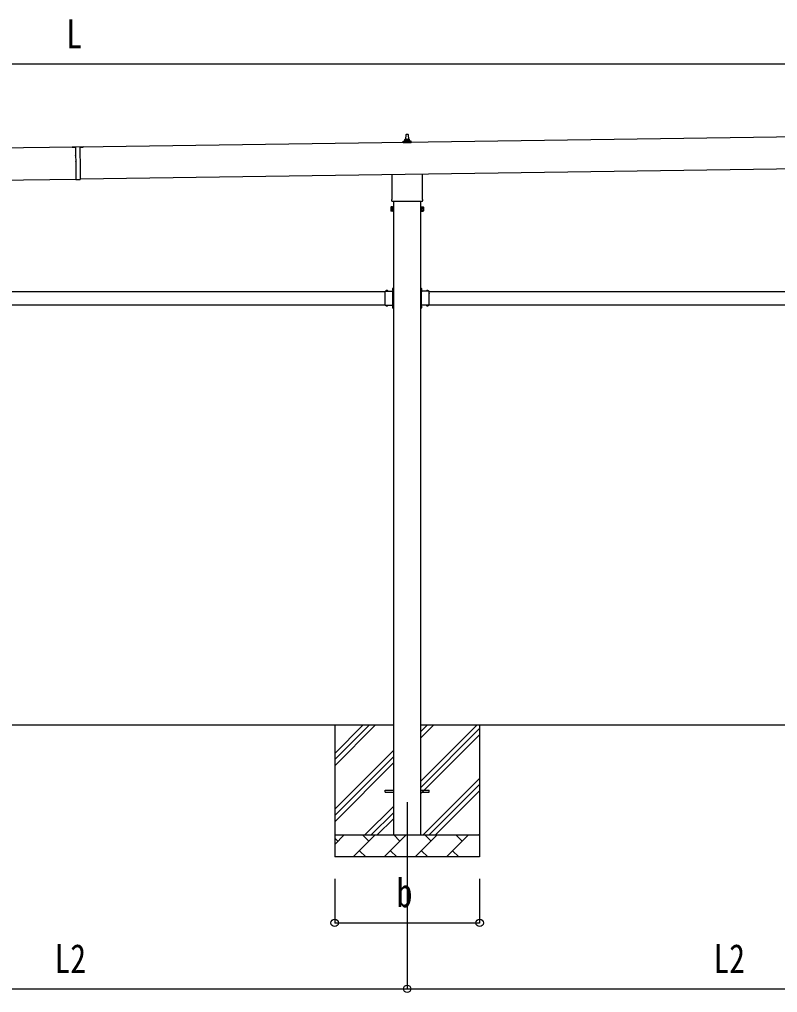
# Model space of a CAD drawing. Units: millimetres, scale not verified. Extents: x -16820 to 16820, y -11880 to 11880.
# Drawn here: x -3490 to -39, y -6141 to -1712 of the extents above; entities that cross this region are included whole.
import ezdxf
from ezdxf.enums import TextEntityAlignment as Align

# ---------------------------------------------------------------- set-up
doc = ezdxf.new("R2010")
doc.units = ezdxf.units.MM
doc.header["$LTSCALE"] = 50
for name, color, linetype in [('0-4_YKK_12', 2, 'Continuous'), ('0-5_YKK_13', 4, 'Continuous'), ('0-6_YKK_A1', 4, 'Continuous'), ('0-7_YKK_D', 6, 'Continuous')]:
    doc.layers.add(name, color=color, linetype=linetype)
doc.styles.add('ＭＳ ゴシック', font='')
doc.styles.get('ＭＳ ゴシック').set_extended_font_data('MS Gothic')

msp = doc.modelspace()

# ---------------------------------------------------------------- linework, layer by layer
at = {"layer": '0-4_YKK_12'}
msp.add_line((-1725.32, -5274), (-1725.32, -5774), dxfattribs=at)
at = {"layer": '0-5_YKK_13'}
for p, q in [((-1731.32, -2259.02), (-1730.6, -2235.5)), ((-1729.6, -2234.52), (-1721.05, -2234.52)), ((-1720.05, -2235.5), (-1719.32, -2259.02)), ((-3200.39, -2292.47), (-3250.39, -2293.18)), ((-3250.39, -2293.18), (-3250.38, -2293.68)), ((-3250.38, -2293.68), (-3235.38, -2293.47)), ((-3235.39, -2292.97), (-3235.21, -2305.37)), ((-3215.39, -2292.68), (-3215.21, -2305.08)), ((-3215.38, -2293.18), (-3200.39, -2292.97)), ((-3200.39, -2292.47), (-3200.39, -2292.97)), ((-1743.57, -2274.52), (-1743.57, -2266.81)), ((-1707.07, -2274.52), (-1743.57, -2274.52)), ((-1743.19, -2266.02), (-1707.46, -2266.02)), ((-1742.81, -2265.84), (-1736.09, -2264.21)), ((-1735.71, -2264.02), (-1714.94, -2264.02)), ((-1735.32, -2263.24), (-1735.32, -2259.02)), ((-1734.32, -2259.02), (-1716.32, -2259.02)), ((-1715.32, -2263.24), (-1715.32, -2259.02)), ((-1707.84, -2265.84), (-1714.56, -2264.21)), ((-1707.07, -2274.52), (-1707.07, -2266.81)), ((-3235.2, -2306.17), (-3234.85, -2330.36)), ((-3234.84, -2331.16), (-3234.44, -2359.36)), ((-3215.2, -2305.88), (-3214.86, -2330.08)), ((-3214.85, -2330.88), (-3214.44, -2359.08)), ((-3234.43, -2360.16), (-3234.08, -2384.36)), ((-3234.07, -2385.16), (-3233.29, -2440.25)), ((-3214.43, -2359.88), (-3214.09, -2384.07)), ((-3214.07, -2384.87), (-3213.29, -2439.96)), ((-1793.62, -2528.51), (-1793.62, -2417.86)), ((-1657.02, -2415.91), (-1657.02, -2528.51)), ((-3233.29, -2440.25), (-3213.29, -2439.96)), ((-1799.32, -2566.79), (-1798.56, -2565.47)), ((-1799.32, -2566.79), (-1799.32, -2583.79)), ((-1795.32, -2537.29), (-1795.32, -2531.79)), ((-1657.39, -2540.79), (-1793.26, -2540.79)), ((-1655.32, -2531.79), (-1655.32, -2537.29)), ((-1651.32, -2566.79), (-1652.08, -2565.47)), ((-1651.32, -2566.79), (-1651.32, -2583.79)), ((-1799.32, -2583.79), (-1798.56, -2585.1)), ((-1792.32, -2570.38), (-1798.56, -2570.38)), ((-1792.32, -2580.19), (-1798.56, -2580.19)), ((-1792.32, -2585.1), (-1798.56, -2585.1)), ((-1789.82, -2584.49), (-1792.32, -2584.49)), ((-1660.82, -2584.49), (-1658.32, -2584.49)), ((-1658.32, -2570.38), (-1652.08, -2570.38)), ((-1658.32, -2580.19), (-1652.08, -2580.19)), ((-1658.32, -2585.1), (-1652.08, -2585.1)), ((-1651.32, -2583.79), (-1652.08, -2585.1)), ((-1825.82, -2959.29), (-1825.82, -2948.9)), ((-1825.82, -2948.9), (-1789.42, -2948.9)), ((-1825.82, -3001.29), (-1825.82, -2960.71)), ((-1822.56, -2948.04), (-1822.56, -2948.2)), ((-1821.86, -2948.9), (-1813.79, -2948.9)), ((-1818.95, -2948.9), (-1820.27, -2946.24)), ((-1816.7, -2948.9), (-1815.37, -2946.24)), ((-1813.09, -2948.04), (-1813.09, -2948.2)), ((-1793.52, -2941), (-1787.82, -2941)), ((-1789.82, -2950.5), (-1792.82, -2950.5)), ((-1789.42, -2939.87), (-1792.08, -2938.55)), ((-1789.42, -2942.13), (-1792.08, -2943.45)), ((-1790.29, -2936.27), (-1790.12, -2936.27)), ((-1790.29, -2945.74), (-1790.12, -2945.74)), ((-1789.82, -2959.29), (-1789.82, -2952.5)), ((-1789.82, -3001.29), (-1789.82, -2960.71)), ((-1789.42, -2933.5), (-1787.82, -2933.5)), ((-1789.42, -2950.46), (-1789.42, -2933.5)), ((-1789.42, -2936.97), (-1789.42, -2945.04)), ((-1787.82, -2938), (-1789.42, -2938)), ((-1789.42, -2939), (-1787.82, -2939)), ((-1789.42, -2943), (-1787.82, -2943)), ((-1787.82, -2944), (-1789.42, -2944)), ((-1661.22, -2933.5), (-1662.82, -2933.5)), ((-1662.82, -2938), (-1661.22, -2938)), ((-1661.22, -2939), (-1662.82, -2939)), ((-1657.12, -2941), (-1662.82, -2941)), ((-1661.22, -2943), (-1662.82, -2943)), ((-1662.82, -2944), (-1661.22, -2944)), ((-1661.22, -2950.46), (-1661.22, -2933.5)), ((-1661.22, -2936.97), (-1661.22, -2945.04)), ((-1661.22, -2939.87), (-1658.57, -2938.55)), ((-1661.22, -2942.13), (-1658.57, -2943.45)), ((-1624.82, -2948.9), (-1661.22, -2948.9)), ((-1660.82, -2950.5), (-1657.82, -2950.5)), ((-1660.82, -2959.29), (-1660.82, -2952.5)), ((-1660.82, -3001.29), (-1660.82, -2960.71)), ((-1660.36, -2936.27), (-1660.52, -2936.27)), ((-1660.36, -2945.74), (-1660.52, -2945.74)), ((-1637.56, -2948.04), (-1637.56, -2948.2)), ((-1628.79, -2948.9), (-1636.86, -2948.9)), ((-1633.95, -2948.9), (-1635.27, -2946.24)), ((-1631.7, -2948.9), (-1630.37, -2946.24)), ((-1628.09, -2948.04), (-1628.09, -2948.2)), ((-1624.82, -2959.29), (-1624.82, -2948.9)), ((-1624.82, -3001.29), (-1624.82, -2960.71)), ((-1825.82, -3013.1), (-1825.82, -3002.71)), ((-1792.82, -3011.5), (-1789.82, -3011.5)), ((-1789.82, -3009.5), (-1789.82, -3002.71)), ((-1660.82, -3009.5), (-1660.82, -3002.71)), ((-1657.82, -3011.5), (-1660.82, -3011.5)), ((-1624.82, -3013.1), (-1624.82, -3002.71)), ((-1825.82, -3013.1), (-1789.42, -3013.1)), ((-1822.56, -3013.96), (-1822.56, -3013.8)), ((-1821.86, -3013.1), (-1813.79, -3013.1)), ((-1818.95, -3013.1), (-1820.27, -3015.76)), ((-1816.7, -3013.1), (-1815.37, -3015.76)), ((-1813.09, -3013.96), (-1813.09, -3013.8)), ((-1789.42, -3019.87), (-1792.08, -3018.55)), ((-1789.42, -3022.13), (-1792.08, -3023.45)), ((-1790.29, -3016.27), (-1790.12, -3016.27)), ((-1790.29, -3025.74), (-1790.12, -3025.74)), ((-1789.42, -3028.5), (-1789.42, -3011.54)), ((-1789.42, -3016.97), (-1789.42, -3025.04)), ((-1789.42, -3019), (-1787.82, -3019)), ((-1789.42, -3023), (-1787.82, -3023)), ((-1789.42, -3028.5), (-1787.82, -3028.5)), ((-1661.22, -3019), (-1662.82, -3019)), ((-1661.22, -3023), (-1662.82, -3023)), ((-1661.22, -3028.5), (-1662.82, -3028.5)), ((-1661.22, -3028.5), (-1661.22, -3011.54)), ((-1624.82, -3013.1), (-1661.22, -3013.1)), ((-1661.22, -3016.97), (-1661.22, -3025.04)), ((-1661.22, -3019.87), (-1658.57, -3018.55)), ((-1661.22, -3022.13), (-1658.57, -3023.45)), ((-1660.36, -3016.27), (-1660.52, -3016.27)), ((-1660.36, -3025.74), (-1660.52, -3025.74)), ((-1637.56, -3013.96), (-1637.56, -3013.8)), ((-1628.79, -3013.1), (-1636.86, -3013.1)), ((-1633.95, -3013.1), (-1635.27, -3015.76)), ((-1631.7, -3013.1), (-1630.37, -3015.76)), ((-1628.09, -3013.96), (-1628.09, -3013.8)), ((-1825.32, -5219.5), (-1787.82, -5219.5)), ((-1825.32, -5228.5), (-1825.32, -5219.5)), ((-1662.82, -5219.5), (-1625.32, -5219.5)), ((-1625.32, -5228.5), (-1625.32, -5219.5)), ((-1825.32, -5228.5), (-1787.82, -5228.5)), ((-1662.82, -5228.5), (-1625.32, -5228.5))]:
    msp.add_line(p, q, dxfattribs=at)
for points in [[(-1792.32, -2585.1), (-1792.32, -2565.47), (-1798.56, -2565.47)], [(-1792.32, -2584.49), (-1792.32, -2566.09), (-1789.82, -2566.09)], [(-1658.32, -2584.49), (-1658.32, -2566.09), (-1660.82, -2566.09)], [(-1658.32, -2585.1), (-1658.32, -2565.47), (-1652.08, -2565.47)], [(-1789.82, -2952.5), (-1792.82, -2952.5), (-1792.82, -2948.9)], [(-1787.82, -2948.5), (-1787.82, -2942.5), (-1787.82, -2939.5), (-1787.82, -2933.5)], [(-1662.82, -2948.5), (-1662.82, -2942.5), (-1662.82, -2939.5), (-1662.82, -2933.5)], [(-1660.82, -2952.5), (-1657.82, -2952.5), (-1657.82, -2948.9)], [(-1789.82, -3009.5), (-1792.82, -3009.5), (-1792.82, -3013.1)], [(-1660.82, -3009.5), (-1657.82, -3009.5), (-1657.82, -3013.1)], [(-1787.82, -3028.5), (-1787.82, -3022.5), (-1787.82, -3019.5), (-1787.82, -3013.5)], [(-1662.82, -3028.5), (-1662.82, -3022.5), (-1662.82, -3019.5), (-1662.82, -3013.5)]]:
    msp.add_lwpolyline(points, dxfattribs=at)
for points in [[(-1789.82, -2585.79), (-1789.82, -2564.79), (-1787.82, -2564.79), (-1787.82, -2585.79)], [(-1660.82, -2585.79), (-1660.82, -2564.79), (-1662.82, -2564.79), (-1662.82, -2585.79)]]:
    msp.add_lwpolyline(points, close=True, dxfattribs=at)
for centre, radius, start, end in [((-1731.24, -2259.66), 4.13, 90, 171.17633), ((-1729.6, -2235.52), 1, 90, 178.60509), ((-1721.99, -2259.02), 4.83, 133.60282, 180), ((-1728.66, -2259.02), 4.83, 0, 46.39718), ((-1721.05, -2235.52), 1, 1.39491, 90), ((-1719.41, -2259.66), 4.13, 8.82367, 90), ((-1742.57, -2266.81), 1, 103.62699, 180), ((-1736.32, -2263.24), 1, 283.62699, 0), ((-1734.32, -2260.02), 1, 90, 180), ((-1716.32, -2260.02), 1, 0, 90), ((-1714.32, -2263.24), 1, 180, 256.37301), ((-1708.07, -2266.81), 1, 0, 76.37301), ((-3235.51, -2305.77), 0.5, 307.68835, 53.94855), ((-3235.15, -2330.77), 0.5, 307.68835, 53.94855), ((-3214.91, -2305.48), 0.5, 127.68835, 233.94855), ((-3214.55, -2330.47), 0.5, 127.68835, 233.94855), ((-3234.73, -2359.77), 0.5, 307.68835, 53.94855), ((-3234.38, -2384.76), 0.5, 307.68835, 53.94855), ((-3214.14, -2359.47), 0.5, 127.68835, 233.94855), ((-3213.78, -2384.47), 0.5, 127.68835, 233.94855), ((-1794.98, -2567.93), 4.34, 145.61575, 214.38425), ((-1791.32, -2531.79), 4, 125.09963, 180), ((-1791.32, -2537.29), 4, 180, 194.47751), ((-1791.32, -2537.29), 4, 194.47751, 241.04498), ((-1659.32, -2537.29), 4, 298.95502, 345.52249), ((-1659.32, -2531.79), 4, 0, 54.90037), ((-1659.32, -2537.29), 4, 345.52249, 0), ((-1655.67, -2567.93), 4.34, 325.61575, 34.38425), ((-1794.98, -2582.65), 4.34, 145.61575, 214.38425), ((-1783.08, -2575.29), 16.24, 162.41205, 197.58795), ((-1667.56, -2575.29), 16.24, 342.41205, 17.58795), ((-1655.67, -2582.65), 4.34, 325.61575, 34.38425), ((-1826.52, -2960), 1, 314.427, 45.573), ((-1821.7, -2948.04), 0.862, 129.12355, 180), ((-1821.86, -2948.2), 0.7, 180, 270), ((-1817.82, -2952.8), 7, 90, 129.12355), ((-1817.82, -2952.8), 7, 50.87645, 90), ((-1813.79, -2948.2), 0.7, 270, 0), ((-1813.95, -2948.04), 0.862, 0, 50.87645), ((-1785.52, -2941), 7, 140.87645, 180), ((-1785.52, -2941), 7, 180, 219.12355), ((-1790.29, -2937.13), 0.862, 90, 140.87645), ((-1790.29, -2944.87), 0.862, 219.12355, 270), ((-1790.12, -2936.97), 0.7, 0, 90), ((-1790.12, -2945.04), 0.7, 270, 0), ((-1789.12, -2960), 1, 134.427, 225.573), ((-1789.82, -2948.5), 2, 270, 0), ((-1660.82, -2948.5), 2, 180, 270), ((-1660.52, -2936.97), 0.7, 90, 180), ((-1660.52, -2945.04), 0.7, 180, 270), ((-1661.52, -2960), 1, 314.427, 45.573), ((-1660.36, -2937.13), 0.862, 39.12355, 90), ((-1660.36, -2944.87), 0.862, 270, 320.87645), ((-1665.12, -2941), 7, 0, 39.12355), ((-1665.12, -2941), 7, 320.87645, 0), ((-1636.7, -2948.04), 0.862, 129.12355, 180), ((-1636.86, -2948.2), 0.7, 180, 270), ((-1632.82, -2952.8), 7, 90, 129.12355), ((-1632.82, -2952.8), 7, 50.87645, 90), ((-1628.79, -2948.2), 0.7, 270, 0), ((-1628.95, -2948.04), 0.862, 0, 50.87645), ((-1624.12, -2960), 1, 134.427, 225.573), ((-1826.52, -3002), 1, 314.427, 45.573), ((-1789.12, -3002), 1, 134.427, 225.573), ((-1789.82, -3013.5), 2, 0, 90), ((-1660.82, -3013.5), 2, 90, 180), ((-1661.52, -3002), 1, 314.427, 45.573), ((-1624.12, -3002), 1, 134.427, 225.573), ((-1821.86, -3013.8), 0.7, 90, 180), ((-1821.7, -3013.96), 0.862, 180, 230.87645), ((-1817.82, -3009.2), 7, 230.87645, 270), ((-1817.82, -3009.2), 7, 270, 309.12355), ((-1813.79, -3013.8), 0.7, 0, 90), ((-1813.95, -3013.96), 0.862, 309.12355, 0), ((-1785.52, -3021), 7, 140.87645, 180), ((-1785.52, -3021), 7, 180, 219.12355), ((-1790.29, -3017.13), 0.862, 90, 140.87645), ((-1790.29, -3024.87), 0.862, 219.12355, 270), ((-1790.12, -3016.97), 0.7, 0, 90), ((-1790.12, -3025.04), 0.7, 270, 0), ((-1660.52, -3016.97), 0.7, 90, 180), ((-1660.52, -3025.04), 0.7, 180, 270), ((-1660.36, -3017.13), 0.862, 39.12355, 90), ((-1660.36, -3024.87), 0.862, 270, 320.87645), ((-1665.12, -3021), 7, 0, 39.12355), ((-1665.12, -3021), 7, 320.87645, 0), ((-1636.86, -3013.8), 0.7, 90, 180), ((-1636.7, -3013.96), 0.862, 180, 230.87645), ((-1632.82, -3009.2), 7, 230.87645, 270), ((-1632.82, -3009.2), 7, 270, 309.12355), ((-1628.79, -3013.8), 0.7, 0, 90), ((-1628.95, -3013.96), 0.862, 309.12355, 0)]:
    msp.add_arc(centre, radius, start, end, dxfattribs=at)
at = {"layer": '0-6_YKK_A1'}
for p, q in [((2161.54, -2216.38), (-3215.38, -2293.16)), ((-3235.38, -2293.44), (-8622.42, -2370.37)), ((-3213.31, -2438.14), (2163.61, -2361.33)), ((-8620.35, -2515.39), (-3233.31, -2438.43)), ((-1787.82, -2540.79), (-1787.82, -5424)), ((-1662.82, -5424), (-1662.82, -2540.79)), ((-4624.82, -2951), (-1825.82, -2951)), ((-1624.82, -2951), (1174.18, -2951)), ((-4624.82, -3011), (-1825.82, -3011)), ((-1792.82, -3011), (-1788.32, -3011)), ((-1657.82, -3011), (-1662.32, -3011)), ((-1624.82, -3011), (1174.18, -3011)), ((-1787.82, -4924), (-4662.82, -4924)), ((-2055.32, -4924), (-2055.32, -5524)), ((-2055.32, -5109.05), (-1870.27, -4924)), ((-2055.32, -5080.77), (-1898.56, -4924)), ((-2055.32, -5052.48), (-1926.84, -4924)), ((1212.18, -4924), (-1662.82, -4924)), ((-1662.82, -5179.1), (-1407.72, -4924)), ((-1662.82, -4981.11), (-1605.71, -4924)), ((-1662.82, -4952.82), (-1634, -4924)), ((-1662.82, -5207.38), (-1395.32, -4939.88)), ((-1395.32, -4924), (-1395.32, -5524)), ((-1662.82, -5235.67), (-1395.32, -4968.17)), ((-2055.32, -5307.04), (-1787.82, -5039.54)), ((-2055.32, -5335.32), (-1787.82, -5067.82)), ((-2055.32, -5363.61), (-1787.82, -5096.11)), ((-1653.17, -5424), (-1395.32, -5166.16)), ((-1624.88, -5424), (-1395.32, -5194.44)), ((-1596.6, -5424), (-1395.32, -5222.73)), ((-1917.72, -5424), (-1787.82, -5294.1)), ((-1889.44, -5424), (-1787.82, -5322.38)), ((-1861.16, -5424), (-1787.82, -5350.67)), ((-2055.32, -5424), (-1395.32, -5424)), ((-2055.32, -5466.89), (-2012.43, -5424)), ((-2040.98, -5452.55), (-2055.32, -5438.21)), ((-1971.01, -5524), (-1871.01, -5424)), ((-1899.56, -5452.55), (-1928.12, -5424)), ((-1829.59, -5524), (-1729.59, -5424)), ((-1758.14, -5452.55), (-1786.69, -5424)), ((-1688.17, -5524), (-1588.17, -5424)), ((-1616.72, -5452.55), (-1645.27, -5424)), ((-1546.74, -5524), (-1446.74, -5424)), ((-1475.3, -5452.55), (-1503.85, -5424)), ((-1398.61, -5424), (-1395.32, -5420.72)), ((-1395.32, -5524), (-2055.32, -5524)), ((-1942.46, -5495.45), (-1913.9, -5524)), ((-1801.03, -5495.45), (-1772.48, -5524)), ((-1659.61, -5495.45), (-1631.06, -5524)), ((-1518.19, -5495.45), (-1489.64, -5524))]:
    msp.add_line(p, q, dxfattribs=at)
for points in [[(-1792.82, -2951), (-1788.32, -2951), (-1788.32, -3011)], [(-1657.82, -2951), (-1662.32, -2951), (-1662.32, -3011)]]:
    msp.add_lwpolyline(points, dxfattribs=at)
at = {"layer": '0-7_YKK_D'}
for p, q in [((1981.1, -1915.89), (-8439.91, -1915.89)), ((-2055.32, -5624), (-2055.32, -5825)), ((-1725.32, -5624), (-1725.32, -6125)), ((-1725.32, -5624), (-1725.32, -6125)), ((-1395.32, -5624), (-1395.32, -5825)), ((-2055.32, -5824), (-1395.32, -5824)), ((-4725.32, -6124), (-1725.32, -6124)), ((-1725.32, -6124), (1274.68, -6124))]:
    msp.add_line(p, q, dxfattribs=at)
for centre in [(-2055.32, -5824), (-1395.32, -5824), (-1725.32, -6124), (-1725.32, -6124)]:
    msp.add_circle(centre, 17, dxfattribs=at)

# ---------------------------------------------------------------- texts
at = {"layer": '0-7_YKK_D', "style": 'ＭＳ ゴシック', "width": 0.8}
for s, p in [('L', (-3277.41, -1883.89)), ('b', (-1773.32, -5792)), ('L2', (-3330.92, -6092)), ('L2', (-330.92, -6092))]:
    msp.add_text(s, height=132, dxfattribs=at).set_placement(p, align=Align.BOTTOM_LEFT)

doc.saveas('drawing.dxf')
